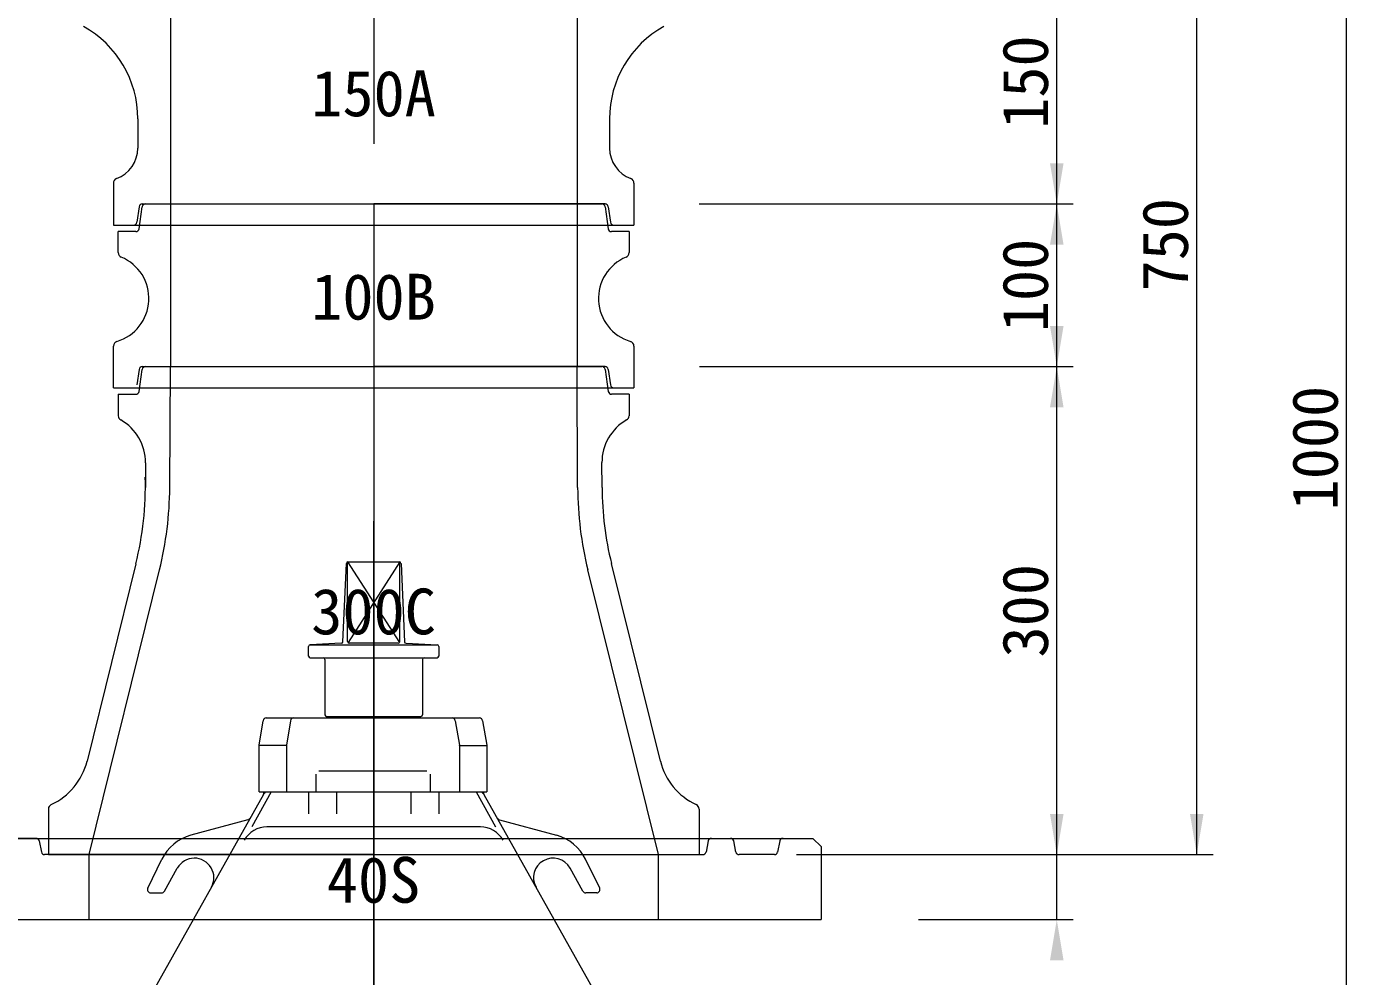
# Model space of a CAD drawing. Units: millimetres, scale not verified. Extents: x -6861 to 6861, y -3554 to 3095.
# Drawn here: x 4409 to 5221, y 1946 to 2530 of the extents above; entities that cross this region are included whole.
import ezdxf
from ezdxf.enums import TextEntityAlignment as Align

# ---------------------------------------------------------------- set-up
doc = ezdxf.new("R2010")
doc.units = ezdxf.units.MM
doc.header["$LTSCALE"] = 20
for name, color, linetype, lineweight in [('0-4_TEMP', 3, 'Continuous', 18), ('0-5_細線', 7, 'Continuous', 18), ('0-6_仕切弁', 7, 'Continuous', 18), ('0-7_寸法', 1, 'Continuous', 18)]:
    doc.layers.add(name, color=color, linetype=linetype, lineweight=lineweight)
doc.layers.add('0-8_注釈', color=1, linetype='Continuous')
doc.styles.add('ＭＳ ゴシック', font='')
doc.styles.get('ＭＳ ゴシック').set_extended_font_data('MS Gothic')

msp = doc.modelspace()

# ---------------------------------------------------------------- linework, layer by layer
at = {"layer": '0-4_TEMP'}
for p, q in [((4622.8, 2620.78), (4622.8, 2457.78)), ((4622.8, 2420.78), (4622.8, 2307.78)), ((4622.8, 2348.51), (4622.8, 1375.37)), ((4622.8, 2320.78), (4622.8, 2020.78)), ((4622.8, 1470.78), (4622.8, 2225.78)), ((4622.8, 1980.78), (4622.8, 2030.78))]:
    msp.add_line(p, q, dxfattribs=at)
at = {"layer": '0-5_細線'}
for p, q in [((4497.8, 2570.78), (4497.8, 2420.78)), ((4747.8, 2570.78), (4747.8, 2420.78)), ((4477.8, 2473.11), (4477.8, 2455.14)), ((4767.8, 2473.11), (4767.8, 2455.14)), ((4462.8, 2433.58), (4462.8, 2420.78)), ((4782.8, 2433.58), (4782.8, 2420.78)), ((4462.8, 2420.78), (4462.8, 2407.78)), ((4478.55, 2419.05), (4477.21, 2409.5)), ((4478.55, 2405.49), (4480.55, 2419.07)), ((4480.54, 2420.78), (4622.8, 2420.78)), ((4482.52, 2420.78), (4763.06, 2420.78)), ((4497.8, 2420.78), (4497.8, 2320.78)), ((4765.06, 2420.78), (4622.8, 2420.78)), ((4747.8, 2420.78), (4747.8, 2320.78)), ((4765.04, 2419.05), (4766.94, 2405.5)), ((4767.04, 2419.05), (4768.38, 2409.5)), ((4782.8, 2420.78), (4782.8, 2407.78)), ((4462.8, 2407.78), (4782.8, 2407.78)), ((4465.8, 2390.86), (4465.8, 2403.78)), ((4476.57, 2403.78), (4465.8, 2403.78)), ((4779.8, 2403.78), (4768.92, 2403.78)), ((4779.8, 2403.78), (4779.8, 2390.86)), ((4462.8, 2320.78), (4462.8, 2333.44)), ((4782.8, 2333.44), (4782.8, 2307.78)), ((4462.8, 2307.78), (4462.8, 2320.78)), ((4478.55, 2319.05), (4477.21, 2309.5)), ((4478.55, 2305.49), (4480.55, 2319.07)), ((4480.54, 2320.78), (4622.8, 2320.78)), ((4482.52, 2320.78), (4763.07, 2320.78)), ((4497.43, 2246.44), (4497.8, 2320.78)), ((4765.06, 2320.78), (4622.8, 2320.78)), ((4748.17, 2246.44), (4747.8, 2320.78)), ((4765.05, 2319.07), (4767.05, 2305.49)), ((4767.04, 2319.05), (4768.38, 2309.5)), ((4462.8, 2307.78), (4782.8, 2307.78)), ((4465.8, 2303.78), (4476.57, 2303.78)), ((4465.8, 2303.78), (4465.8, 2290.58)), ((4779.8, 2303.78), (4769.02, 2303.78)), ((4779.8, 2303.78), (4779.8, 2290.58)), ((4482.5, 2261.73), (4482.43, 2246.52)), ((4763.18, 2246.48), (4763.1, 2261.74)), ((4476.57, 2199.47), (4446.56, 2078.22)), ((4799.03, 2078.22), (4768.97, 2199.66)), ((4447.8, 2020.78), (4491.13, 2195.86)), ((4797.8, 2020.78), (4754.46, 2195.86)), ((4422.8, 2048.81), (4422.8, 2020.78)), ((4822.8, 2048.81), (4822.8, 2020.78)), ((4415.16, 2030.78), (4830.44, 2030.78)), ((4417.12, 2029.17), (4418.48, 2022.38)), ((4828.48, 2029.17), (4827.12, 2022.38)), ((4830.44, 2030.78), (4892.8, 2030.78)), ((4830.44, 2030.78), (4842.16, 2030.78)), ((4845.48, 2022.38), (4844.12, 2029.17)), ((4872.48, 2029.17), (4871.12, 2022.38)), ((4897.8, 2025.78), (4892.8, 2030.78)), ((4897.8, 2025.78), (4897.8, 1980.78)), ((4622.8, 2020.78), (4420.44, 2020.78)), ((4422.8, 2020.78), (4822.8, 2020.78)), ((4447.8, 1980.78), (4447.8, 2020.78)), ((4622.8, 2020.78), (4825.16, 2020.78)), ((4797.8, 1980.78), (4797.8, 2020.78)), ((4869.16, 2020.78), (4847.44, 2020.78)), ((4347.8, 1980.78), (4897.8, 1980.78))]:
    msp.add_line(p, q, dxfattribs=at)
msp.add_lwpolyline([(4352.8, 2030.78), (4415.16, 2030.78), (4403.44, 2030.78)], dxfattribs=at)
for centre, radius, start, end in [((4412.8, 2473.11), 65, 0, 60.968), ((4832.8, 2473.11), 65, 119.032, 180), ((4457.8, 2455.14), 20, 290.354, 0), ((4787.8, 2455.14), 20, 180, 249.646), ((4465.8, 2433.58), 3, 110.354, 180), ((4779.8, 2433.58), 3, 0, 69.646), ((4480.54, 2418.78), 2, 90, 172.001), ((4482.52, 2418.78), 2, 90, 171.634), ((4763.06, 2418.78), 2, 8, 90), ((4765.06, 2418.78), 2, 7.999, 90), ((4475.23, 2409.78), 2, 270, 352.001), ((4476.57, 2405.78), 2, 270, 351.633), ((4768.92, 2405.78), 2, 187.999, 270), ((4770.36, 2409.78), 2, 187.999, 270), ((4457.11, 2362.68), 27.5, 286.539, 67.479), ((4468.8, 2390.86), 3, 180, 247.479), ((4788.48, 2362.68), 27.5, 112.521, 253.461), ((4776.8, 2390.86), 3, 292.521, 0), ((4465.8, 2333.44), 3, 106.539, 180), ((4779.8, 2333.44), 3, 0, 73.461), ((4480.54, 2318.78), 2, 90, 172.001), ((4482.52, 2318.78), 2, 90, 171.634), ((4763.07, 2318.78), 2, 8.366, 90), ((4765.06, 2318.78), 2, 7.999, 90), ((4476.57, 2305.78), 2, 270, 351.633), ((4769.02, 2305.78), 2, 188.367, 270), ((4770.36, 2309.78), 2, 187.999, 270), ((4468.8, 2290.58), 3, 180, 240.41), ((4776.8, 2290.58), 3, 299.608, 0), ((4452.5, 2261.88), 30, 359.713, 60.41), ((4793.1, 2261.89), 30, 119.608, 180.287), ((4282.43, 2247.52), 200, 346.099, 1.51), ((4282.43, 2247.52), 215, 346.099, 359.713), ((4963.17, 2247.52), 215, 180.287, 193.901), ((4963.17, 2247.48), 200, 180.287, 193.833), ((4407.73, 2087.83), 40, 294.84, 346.099), ((4837.86, 2087.83), 40, 193.901, 245.161), ((4425.8, 2048.81), 3, 114.838, 179.998), ((4819.8, 2048.81), 3, 0.002, 65.162), ((4415.16, 2028.78), 2, 11.309, 90), ((4830.44, 2028.78), 2, 90, 168.691), ((4842.16, 2028.78), 2, 11.309, 90), ((4874.44, 2028.78), 2, 90, 168.691), ((4420.44, 2022.78), 2, 191.309, 270), ((4825.16, 2022.78), 2, 270, 348.691), ((4847.44, 2022.78), 2, 191.309, 270), ((4869.16, 2022.78), 2, 270, 348.691)]:
    msp.add_arc(centre, radius, start, end, dxfattribs=at)
at = {"layer": '0-6_仕切弁'}
for p, q in [((4603.84, 2151.68), (4606, 2199.82)), ((4606.8, 2200.75), (4638.57, 2151.14)), ((4606.8, 2151.78), (4606.8, 2200.75)), ((4607, 2200.78), (4638.59, 2200.78)), ((4638.8, 2200.75), (4607.03, 2151.14)), ((4638.8, 2151.78), (4638.8, 2200.75)), ((4639.59, 2199.82), (4641.76, 2151.68)), ((4637.8, 2150.78), (4607.8, 2150.78)), ((4582.8, 2142.78), (4582.8, 2148.78)), ((4602.89, 2150.73), (4583.75, 2149.78)), ((4583.8, 2149.78), (4661.8, 2149.78)), ((4642.71, 2150.73), (4661.85, 2149.78)), ((4662.8, 2148.78), (4662.8, 2142.78)), ((4583.8, 2141.78), (4661.8, 2141.78)), ((4592.8, 2140.78), (4592.8, 2106.78)), ((4652.8, 2140.78), (4652.8, 2106.78)), ((4552.32, 2088.11), (4554.82, 2103.11)), ((4556.8, 2104.78), (4687.8, 2104.78)), ((4571.63, 2103.11), (4569.13, 2088.11)), ((4593.8, 2105.78), (4651.8, 2105.78)), ((4605.47, 2104.78), (4606.05, 2105.78)), ((4639.55, 2105.78), (4640.12, 2104.78)), ((4672.96, 2103.11), (4675.46, 2088.11)), ((4689.77, 2103.11), (4692.27, 2088.11)), ((4569.1, 2087.94), (4552.3, 2087.94)), ((4552.3, 2059.28), (4552.3, 2087.78)), ((4569.1, 2087.78), (4569.1, 2059.28)), ((4675.49, 2087.94), (4692.29, 2087.94)), ((4675.49, 2087.78), (4675.49, 2059.28)), ((4692.3, 2087.78), (4692.3, 2059.28)), ((4587.14, 2070.28), (4587.14, 2059.28)), ((4589.14, 2072.28), (4655.45, 2072.28)), ((4657.45, 2070.28), (4657.45, 2059.28)), ((4555.04, 2057.82), (4483.94, 1931.04)), ((4559.87, 2059.28), (4547.81, 2037.78)), ((4552.3, 2059.28), (4692.3, 2059.28)), ((4555.3, 2058.8), (4555.3, 2059.28)), ((4582.7, 2059.28), (4582.7, 2045.78)), ((4599.88, 2059.28), (4599.88, 2045.78)), ((4645.71, 2059.28), (4645.71, 2045.78)), ((4662.9, 2059.28), (4662.9, 2045.78)), ((4685.73, 2059.28), (4697.78, 2037.78)), ((4690.3, 2058.8), (4690.3, 2059.28)), ((4690.55, 2057.82), (4761.65, 1931.04)), ((4545.51, 2042.06), (4510.43, 2032.66)), ((4688.41, 2037.78), (4557.18, 2037.78)), ((4700.08, 2042.06), (4735.16, 2032.66)), ((4483.87, 2000.15), (4492.51, 2017.88)), ((4761.73, 2000.15), (4753.08, 2017.88)), ((4494.15, 1998.3), (4502.08, 2012.45)), ((4751.45, 1998.3), (4743.51, 2012.45)), ((4485.67, 1997.28), (4492.4, 1997.28)), ((4759.93, 1997.28), (4753.19, 1997.28))]:
    msp.add_line(p, q, dxfattribs=at)
for centre, radius, start, end in [((4607, 2199.78), 1, 90, 177.423), ((4638.59, 2199.78), 1, 2.577, 90), ((4602.84, 2151.73), 1, 272.859, 357.423), ((4607.8, 2151.78), 1, 180, 270), ((4637.8, 2151.78), 1, 270, 0), ((4642.75, 2151.73), 1, 182.577, 267.141), ((4583.8, 2148.78), 1, 90, 180), ((4583.8, 2142.78), 1, 180, 270), ((4661.8, 2148.78), 1, 0, 90), ((4661.8, 2142.78), 1, 270, 0), ((4591.8, 2140.78), 1, 0, 90), ((4653.8, 2140.78), 1, 90, 180), ((4556.8, 2102.78), 2, 90, 170.538), ((4573.6, 2102.78), 2, 90, 170.538), ((4593.8, 2106.78), 1, 180, 270), ((4651.8, 2106.78), 1, 270, 0), ((4670.99, 2102.78), 2, 9.462, 90), ((4687.8, 2102.78), 2, 9.462, 90), ((4554.3, 2087.78), 2, 170.538, 180), ((4571.1, 2087.78), 2, 170.538, 180), ((4673.49, 2087.78), 2, 0, 9.462), ((4690.3, 2087.78), 2, 0, 9.462), ((4553.3, 2058.8), 2, 330.717, 0), ((4521.43, 2100.17), 53.87, 308.956, 310.618), ((4724.17, 2100.17), 53.87, 229.382, 231.044), ((4692.3, 2058.8), 2, 180, 209.283), ((4557.18, 2021.78), 16, 90, 150.717), ((4544.99, 2043.99), 2, 285, 330.717), ((4688.41, 2021.78), 16, 29.283, 90), ((4700.6, 2043.99), 2, 209.283, 255), ((4517.68, 2005.61), 28, 105, 154.008), ((4727.91, 2005.61), 28, 25.992, 75), ((4512.55, 2006.58), 12, 330.717, 150.717), ((4733.05, 2006.58), 12, 29.283, 209.283), ((4485.67, 1999.28), 2, 154.008, 270), ((4492.4, 1999.28), 2, 270, 330.717), ((4753.19, 1999.28), 2, 209.283, 270), ((4759.93, 1999.28), 2, 270, 25.992)]:
    msp.add_arc(centre, radius, start, end, dxfattribs=at)
at = {"layer": '0-7_寸法'}
for p, q in [((5042.74, 1980.78), (5042.74, 2770.78)), ((5128.79, 2020.78), (5128.79, 2770.78)), ((5220.91, 1770.78), (5220.91, 2770.78)), ((4822.9, 2420.78), (5052.74, 2420.78)), ((4823.06, 2420.78), (5052.74, 2420.78)), ((4823.07, 2320.78), (5052.74, 2320.78)), ((4823.07, 2320.78), (5052.74, 2320.78)), ((4882.8, 2020.78), (5052.74, 2020.78)), ((4882.8, 2020.78), (5138.79, 2020.78)), ((4882.8, 2020.78), (5052.74, 2020.78)), ((4957.8, 1980.78), (5052.74, 1980.78))]:
    msp.add_line(p, q, dxfattribs=at)
for points in [[(5038.57, 2445.78), (5042.74, 2420.78), (5046.9, 2445.78)], [(5038.57, 2395.78), (5042.74, 2420.78), (5046.9, 2395.78)], [(5038.57, 2345.78), (5042.74, 2320.78), (5046.9, 2345.78)], [(5038.57, 2295.78), (5042.74, 2320.78), (5046.9, 2295.78)], [(5038.57, 2045.78), (5042.74, 2020.78), (5046.9, 2045.78)], [(5038.57, 2045.78), (5042.74, 2020.78), (5046.9, 2045.78)], [(5124.63, 2045.78), (5128.79, 2020.78), (5132.96, 2045.78)], [(5038.57, 1955.78), (5042.74, 1980.78), (5046.9, 1955.78)]]:
    msp.add_solid(points, dxfattribs=at)

# ---------------------------------------------------------------- texts
at = {"layer": '0-7_寸法', "style": 'ＭＳ ゴシック'}
for s, p in [('150', (5045.78, 2466.98)), ('750', (5131.83, 2366.98)), ('100', (5045.78, 2341.98)), ('1000', (5223.95, 2232.38)), ('300', (5045.78, 2141.98))]:
    msp.add_text(s, height=28.15, rotation=90, dxfattribs=at).set_placement(p, align=Align.BOTTOM_LEFT)
at = {"layer": '0-8_注釈', "style": 'ＭＳ ゴシック'}
for s, p in [('150A', (4584.4, 2466.24)), ('100B', (4584.4, 2341.24)), ('300C', (4584.4, 2147.74)), ('40S', (4594, 1982.74))]:
    msp.add_text(s, height=28.15, dxfattribs=at).set_placement(p, align=Align.BOTTOM_LEFT)

doc.saveas('drawing.dxf')
